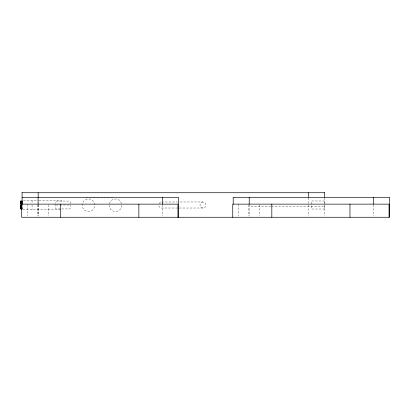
<?xml version="1.0" encoding="UTF-8"?>
<svg xmlns="http://www.w3.org/2000/svg" width="410" height="410" viewBox="0 0 410 410"><rect width="100%" height="100%" fill="white"/><g stroke="black" fill="none" stroke-linecap="round" stroke-linejoin="round"><path stroke-width="0.31" stroke-dasharray="2.05 1.54" d="M55.027 204.031L55.155 207.788L56.303 208.941L69.439 208.941L70.592 207.788L70.71 205.133M70.71 203.447L70.592 202.212L69.439 201.059L56.303 201.059L55.35 201.848L55.032 203.447M202.883 201.981C199.004 201.833 199.004 208.167 202.883 208.019A3.019 3.019 0 0 0 205.907 205A3.019 3.019 0 0 0 202.883 201.981L178.186 201.981M85.91 197.83L114.544 197.83M23.324 200.403L38.453 200.403M39.093 200.403L61.479 200.403L61.479 202.704M324.561 200.982L311.426 200.982L311.426 209.018L324.561 209.018M161.719 201.981L177.55 201.981M324.561 202.371L324.3 202.371L324.3 203.688M56.303 205L69.439 205M270.825 206.312L251.007 206.312L251.007 204.739M271.466 206.312L323.249 206.312L323.249 204.739M324.561 207.629L324.3 207.629L324.3 205M202.883 208.019L161.719 208.019A3.019 3.019 0 0 1 158.701 205M22.699 209.597L61.479 209.597M373.474 204.79L373.474 216.019M324.561 197.763L324.561 216.008M308.463 197.763L308.463 216.008M259.274 204.759L259.274 216.019M249.224 204.79L249.224 216.019M248.767 204.759L248.767 216.019M238.266 204.134L238.266 216.019M162.35 204.79L162.35 216.019M48.17 204.759L48.17 216.019M38.176 204.687L38.176 216.008M38.099 204.79L38.099 216.019M37.664 204.759L37.664 216.019M32.057 200.403L32.057 203.811M32.057 205L32.057 209.597M27.157 204.134L27.157 216.019M159.106 203.488A3.019 3.019 0 0 1 160.94 202.084M121.79 205.236A6.304 6.304 0 0 1 115.487 211.539A6.304 6.304 0 0 1 109.183 205.236M109.398 203.606A6.304 6.304 0 0 1 121.575 203.606M84.496 210.12A6.304 6.304 0 0 0 94.705 206.245A6.304 6.304 0 0 0 86.249 199.342A6.304 6.304 0 0 0 84.496 210.12"/><path stroke-width="0.61" d="M21.889 192.731L324.746 192.731M22.078 197.302L178.376 197.302L178.376 217.269M22.078 201.059L20.5 201.059L20.5 208.941L22.078 208.941M20.5 201.182L22.078 201.182M20.5 201.336L22.078 201.336M20.5 201.551L22.078 201.551M20.5 201.812L22.078 201.812M20.5 202.13L22.078 202.13M20.5 202.489L22.078 202.489M20.5 202.888L22.078 202.888M20.5 203.314L22.078 203.314M20.5 203.765L22.078 203.765M20.5 205.231L22.078 205.231M20.5 205.753L22.078 205.753M20.5 206.758L22.078 206.758M20.5 207.224L22.078 207.224M20.5 207.65L22.078 207.65M20.5 208.024L22.078 208.024M20.5 208.347L22.078 208.347M20.5 208.603L22.078 208.603M20.5 208.787L22.078 208.787M389.044 217.269L389.044 204.134L232.747 204.134L232.747 217.269M373.474 197.302L373.474 204.165M349.971 204.134L349.971 217.269M324.561 192.731L324.561 197.138M308.463 192.731L308.463 197.138M271.82 204.134L271.82 217.269M249.224 197.302L249.224 204.165M233.203 204.165L233.203 197.302L389.5 197.302L389.5 217.269L21.638 217.269L21.638 204.134L177.94 204.134L177.94 217.269M162.35 197.302L162.35 204.165M138.862 204.134L138.862 217.269M60.716 204.134L60.716 217.269M38.176 192.731L38.176 197.138M38.099 197.302L38.099 204.165M22.078 192.731L22.078 204.687"/></g></svg>
